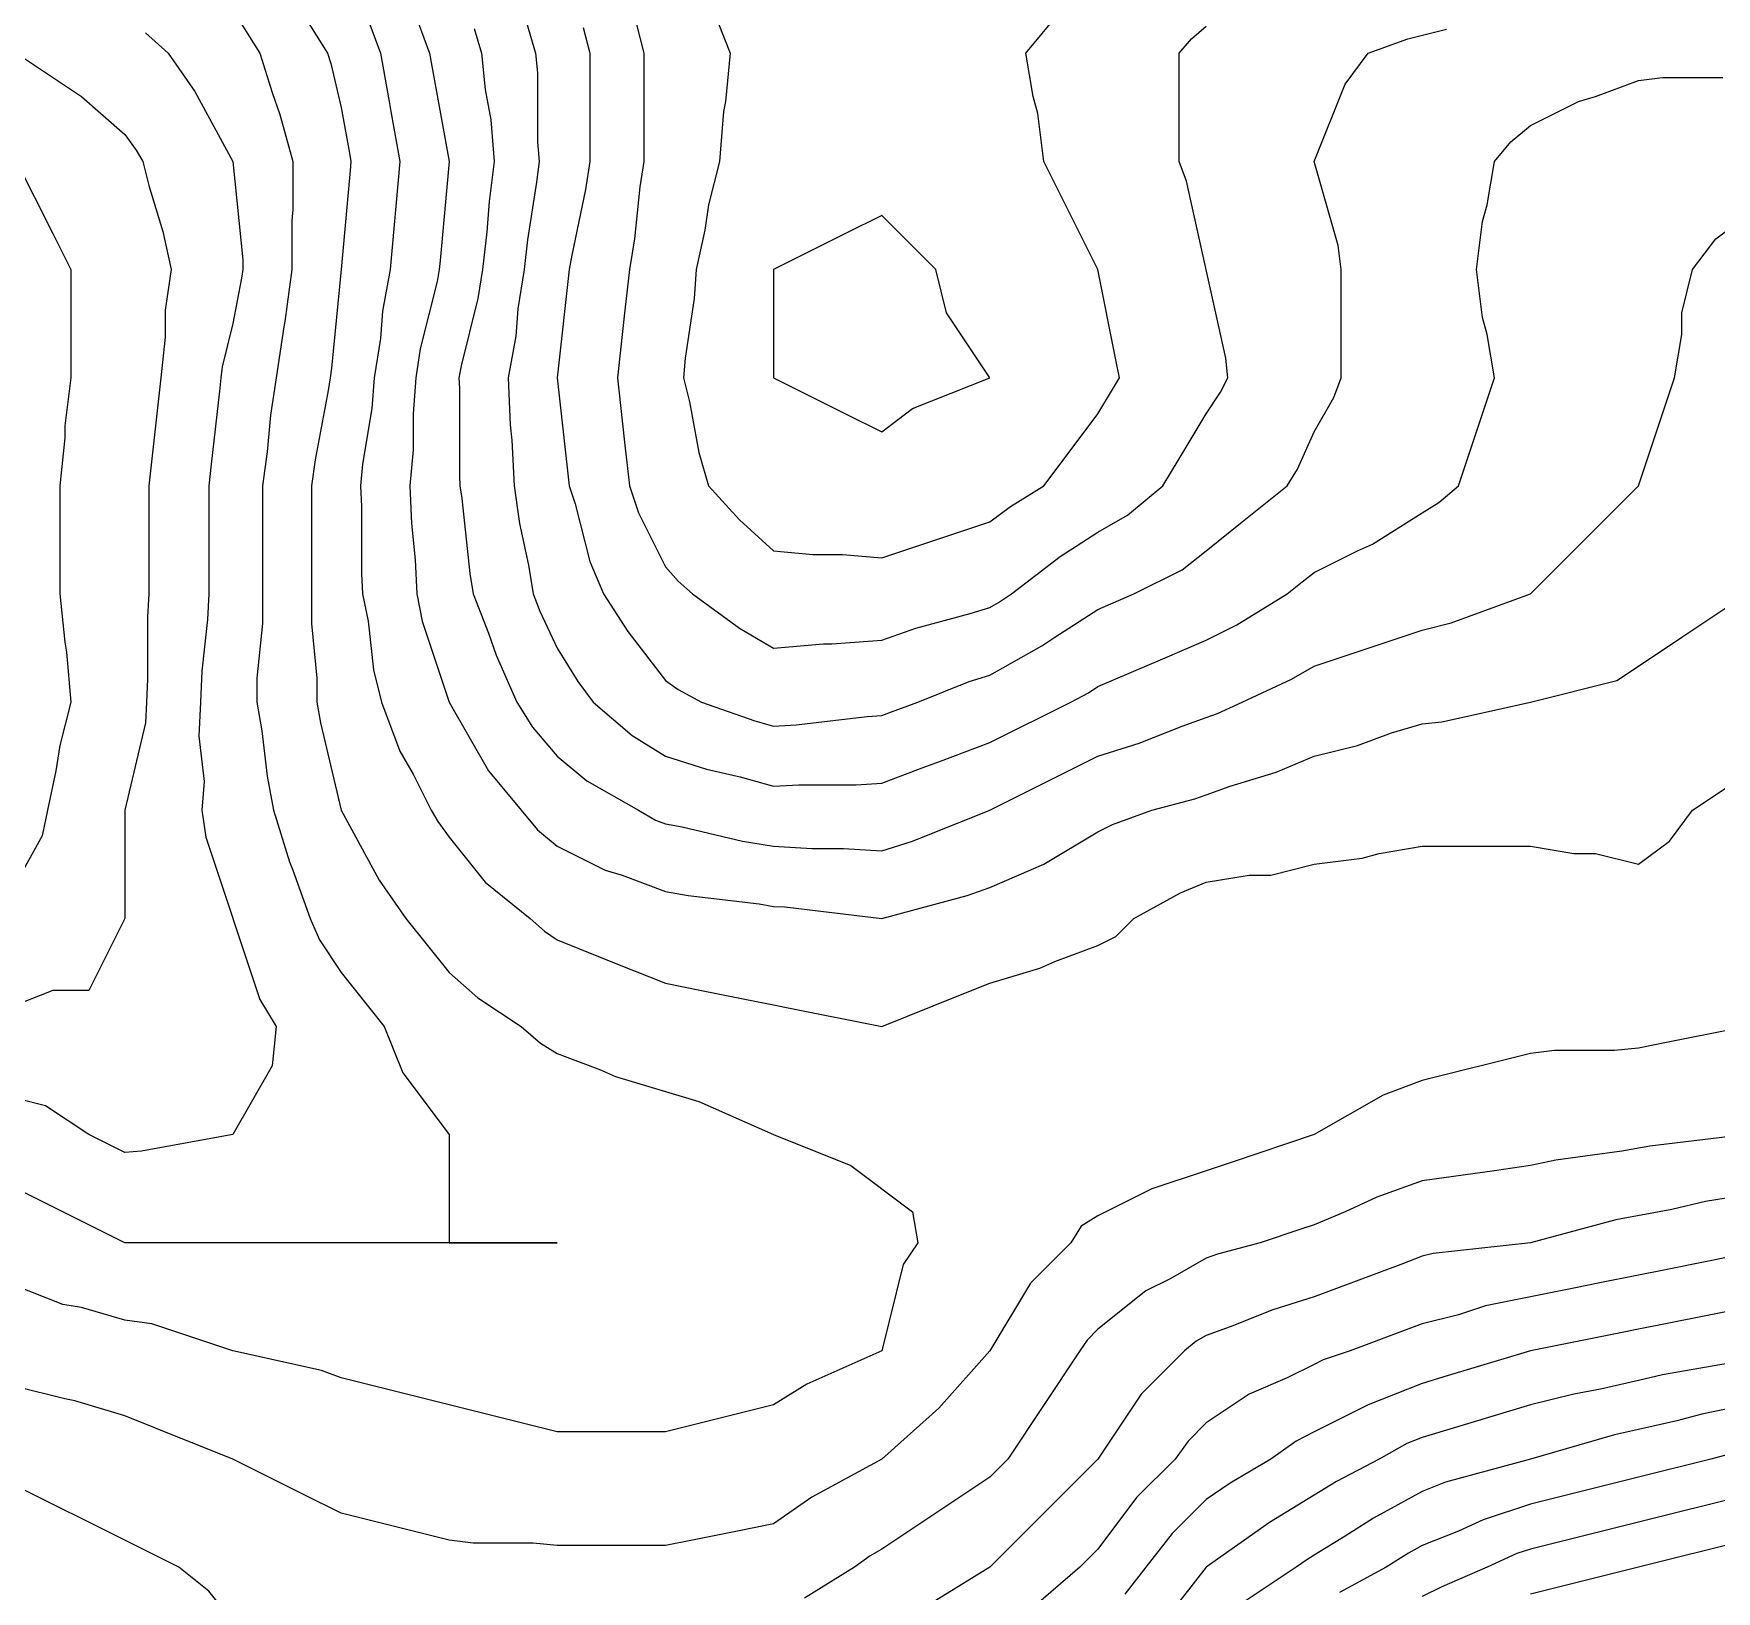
# Model space of a CAD drawing. Header units: inches. Extents: x 794995 to 811195, y 2485918 to 2508058.
# Drawn here: x 809819.9 to 810286.7, y 2501271.7 to 2501703.8 of the extents above; entities that cross this region are included whole.
import ezdxf

# ---------------------------------------------------------------- set-up
doc = ezdxf.new("R2010")
doc.units = ezdxf.units.IN
doc.header["$MEASUREMENT"] = 0
doc.layers.add('contour', color=7, linetype='Continuous')

msp = doc.modelspace()

# ---------------------------------------------------------------- linework, layer by layer
at = {"layer": 'contour'}
for points in [[(809875.16, 2501710.36), (809879.77, 2501702.98), (809882.66, 2501698.36), (809886.07, 2501687.45), (809888.2, 2501681.4), (809891.83, 2501668.36), (809891.83, 2501655.03), (809891.52, 2501652), (809891.52, 2501638.36), (809889.56, 2501623.96), (809889.28, 2501622.48), (809887.16, 2501608.36), (809885.59, 2501597.93), (809884.63, 2501587.84), (809883.34, 2501578.36), (809883.34, 2501540.18), (809881.83, 2501525.03), (809881.83, 2501518.36), (809883.16, 2501510.36), (809884.63, 2501497.84), (809886.41, 2501488.36), (809890.87, 2501474.08), (809891.83, 2501471.69), (809896.59, 2501458.36), (809899.16, 2501452.36), (809905.16, 2501443.36), (809917.16, 2501428.36), (809922.3, 2501415.5), (809935.16, 2501398.36), (809935.16, 2501368.36), (809965.16, 2501368.36), (809845.16, 2501368.36), (809825.16, 2501378.36), (809805.16, 2501388.36)], [(810008.02, 2501711.22), (810013.16, 2501698.36), (810011.83, 2501685.03), (810011.31, 2501682.21), (810010.16, 2501668.36), (810007.16, 2501656.36), (810006.07, 2501649.27), (810003.73, 2501638.36), (810003.16, 2501630.36), (810000.61, 2501613.82), (810000.16, 2501608.36), (810001.83, 2501601.69), (810004.39, 2501587.59), (810007.16, 2501578.36), (810015.69, 2501568.89), (810025.16, 2501560.36), (810036.07, 2501559.27), (810044.25, 2501559.27), (810055.16, 2501558.36), (810085.16, 2501568.36), (810090.87, 2501572.65), (810100.16, 2501578.36), (810106.59, 2501586.93), (810115.16, 2501598.36), (810118.91, 2501604.61), (810121.16, 2501608.36), (810120.16, 2501613.36), (810115.16, 2501638.36), (810105.16, 2501658.36), (810100.16, 2501668.36), (810098.49, 2501681.69), (810097.16, 2501686.36), (810095.16, 2501698.36), (810104.25, 2501709.27)], [(809895.16, 2501708.36), (809901.41, 2501698.36), (809902.3, 2501695.5), (809905.16, 2501683.36), (809907.47, 2501670.67), (809907.89, 2501668.36), (809907.66, 2501665.86), (809905.16, 2501638.36), (809902.55, 2501610.97), (809902.16, 2501608.36), (809901.63, 2501604.83), (809897.96, 2501585.56), (809896.98, 2501578.36), (809896.98, 2501540.18), (809898.49, 2501525.03), (809898.49, 2501518.36), (809899.44, 2501512.65), (809905.16, 2501488.36), (809915.75, 2501468.95), (809923.16, 2501458.36), (809935.16, 2501443.36), (809943.16, 2501436.36), (809955.16, 2501428.36), (809960.54, 2501423.75), (809965.16, 2501420.86), (809977.16, 2501416.36), (809981.31, 2501414.52), (809995.16, 2501410.36), (810004.39, 2501407.59), (810025.16, 2501398.36), (810046.59, 2501389.79), (810063.73, 2501376.93), (810065.16, 2501368.36), (810061.16, 2501362.36), (810055.16, 2501338.36), (810034.39, 2501329.13), (810025.16, 2501323.36), (809995.16, 2501315.86), (809965.16, 2501315.86), (809905.16, 2501330.86), (809899.7, 2501332.91), (809875.16, 2501338.36), (809852.66, 2501345.86), (809845.16, 2501346.93), (809833.16, 2501350.36), (809828.02, 2501351.22), (809815.16, 2501356.36)], [(809913.16, 2501706.36), (809916.07, 2501698.36), (809918.49, 2501685.03), (809919.01, 2501682.21), (809921.52, 2501668.36), (809918.79, 2501638.36), (809916.7, 2501626.82), (809916.07, 2501619.27), (809914.39, 2501608.36), (809913.73, 2501599.79), (809911.16, 2501584.36), (809910.61, 2501578.36), (809910.87, 2501572.65), (809910.87, 2501554.08), (809911.16, 2501548.36), (809912.66, 2501540.86), (809914.16, 2501527.36), (809916.41, 2501518.36), (809921.52, 2501504.72), (809925.16, 2501498.36), (809930.16, 2501488.36), (809932, 2501485.2), (809935.16, 2501480.86), (809945.16, 2501468.36), (809957.66, 2501458.36), (809961.63, 2501454.83), (809965.16, 2501452.36), (809982.3, 2501445.5), (809995.16, 2501440.36), (810005.16, 2501438.36), (810017.66, 2501435.86), (810025.16, 2501434.36), (810030.16, 2501433.36), (810055.16, 2501428.36), (810076.59, 2501436.93), (810085.16, 2501440.36), (810099.01, 2501444.52), (810103.16, 2501446.36), (810115.16, 2501450.86), (810120.16, 2501453.36), (810125.16, 2501458.36), (810138.1, 2501465.42), (810145.16, 2501468.36), (810157.16, 2501470.36), (810163.16, 2501470.36), (810175.16, 2501473.36), (810188.49, 2501475.03), (810193.16, 2501476.36), (810205.16, 2501478.36), (810235.16, 2501478.36), (810247.16, 2501476.36), (810253.16, 2501476.36), (810265.16, 2501473.36), (810273.73, 2501479.79), (810280.16, 2501488.36), (810289.16, 2501494.36)], [(809926.59, 2501706.93), (809929.7, 2501698.36), (809930.54, 2501693.75), (809935.16, 2501668.36), (809932.66, 2501640.86), (809932.43, 2501638.36), (809931.83, 2501635.03), (809927.16, 2501616.36), (809925.93, 2501608.36), (809925.16, 2501598.36), (809925.16, 2501588.36), (809924.25, 2501578.36), (809924.72, 2501567.93), (809925.69, 2501557.84), (809926.16, 2501548.36), (809927.66, 2501540.86), (809935.16, 2501518.36), (809946.07, 2501499.27), (809955.16, 2501488.36), (809959.7, 2501482.91), (809965.16, 2501478.36), (809978.49, 2501471.69), (809983.16, 2501470.36), (809995.16, 2501465.86), (810001.47, 2501464.68), (810021.16, 2501462.36), (810025.16, 2501461.69), (810028.32, 2501461.52), (810055.16, 2501458.36), (810078.84, 2501464.68), (810085.16, 2501466.93), (810100.16, 2501473.36), (810115.16, 2501482.36), (810119.16, 2501484.36), (810130.16, 2501488.36), (810142, 2501491.52), (810145.16, 2501492.65), (810151.83, 2501495.03), (810164.57, 2501498.95), (810175.16, 2501503.36), (810187.16, 2501506.36), (810196.59, 2501509.79), (810205.16, 2501512.36), (810210.61, 2501512.91), (810235.16, 2501518.36), (810259.16, 2501524.36), (810265.16, 2501528.36), (810277.16, 2501536.36), (810295.16, 2501548.36)], [(809942.08, 2501705.28), (809944.16, 2501698.36), (809945.16, 2501688.36), (809946.7, 2501679.9), (809947.66, 2501668.36), (809946.27, 2501657.25), (809945.59, 2501648.8), (809944.39, 2501638.36), (809943.16, 2501630.36), (809938.49, 2501611.69), (809937.89, 2501608.36), (809938.02, 2501605.5), (809938.02, 2501581.22), (809938.16, 2501578.36), (809938.69, 2501574.83), (809940.87, 2501554.08), (809941.83, 2501548.36), (809946.07, 2501537.45), (809948.2, 2501531.4), (809953.91, 2501518.36), (809958.24, 2501511.44), (809965.16, 2501503.36), (809973.34, 2501496.54), (809987.66, 2501488.36), (809992.43, 2501485.63), (809995.16, 2501484.61), (809999.77, 2501483.75), (810016.59, 2501479.79), (810025.16, 2501478.36), (810035.75, 2501477.77), (810044.57, 2501477.77), (810055.16, 2501477.11), (810063.73, 2501479.79), (810085.16, 2501488.36), (810105.16, 2501498.36), (810115.16, 2501503.36), (810126.59, 2501506.93), (810138.49, 2501511.69), (810145.16, 2501514.08), (810148.32, 2501515.2), (810155.16, 2501518.36), (810168.84, 2501524.68), (810175.16, 2501528.36), (810205.16, 2501538.36), (810213.16, 2501540.36), (810235.16, 2501548.36), (810265.16, 2501578.36), (810272.66, 2501600.86), (810275.16, 2501608.36), (810277.16, 2501620.36), (810277.16, 2501626.36), (810280.16, 2501638.36), (810286.59, 2501646.93), (810295.16, 2501653.36)], [(809956.59, 2501706.93), (809959.16, 2501698.36), (809959.7, 2501692.91), (809959.7, 2501673.82), (809960.16, 2501668.36), (809959.44, 2501662.65), (809956.88, 2501646.64), (809955.93, 2501638.36), (809954.25, 2501627.45), (809953.62, 2501619.9), (809951.52, 2501608.36), (809952.12, 2501595.32), (809952.53, 2501590.99), (809953.16, 2501578.36), (809954.72, 2501567.93), (809957.16, 2501556.36), (809958.49, 2501548.36), (809960.36, 2501543.56), (809965.16, 2501533.36), (809970.87, 2501524.08), (809975.16, 2501518.36), (809985.93, 2501509.13), (809995.16, 2501503.36), (810006.59, 2501499.79), (810015.93, 2501497.59), (810025.16, 2501495.03), (810032.22, 2501495.42), (810048.1, 2501495.42), (810055.16, 2501495.86), (810067.16, 2501500.36), (810071.52, 2501502), (810085.16, 2501507.11), (810107.66, 2501518.36), (810112.55, 2501520.97), (810115.16, 2501522.65), (810133.16, 2501530.36), (810145.16, 2501535.5), (810153.73, 2501539.79), (810167.66, 2501548.36), (810171.83, 2501551.69), (810175.16, 2501554.36), (810187.16, 2501560.36), (810191.31, 2501562.21), (810205.16, 2501570.86), (810209.77, 2501573.75), (810215.16, 2501578.36), (810225.16, 2501608.36), (810223.16, 2501620.36), (810221.83, 2501625.03), (810220.16, 2501638.36), (810221.83, 2501651.69), (810223.16, 2501656.36), (810225.16, 2501668.36), (810229.7, 2501673.82), (810235.16, 2501678.36), (810248.49, 2501685.03), (810253.16, 2501686.36), (810265.16, 2501690.86), (810271.83, 2501691.69), (810288.49, 2501691.69)], [(809972.36, 2501705.56), (809974.16, 2501698.36), (809974.16, 2501668.36), (809972.98, 2501660.54), (809969.16, 2501642.36), (809968.49, 2501638.36), (809965.16, 2501608.36), (809968.49, 2501578.36), (809970.16, 2501573.36), (809974.16, 2501557.36), (809978.02, 2501548.36), (809984.72, 2501537.93), (809995.16, 2501524.36), (809998.69, 2501521.89), (810005.16, 2501518.36), (810019.94, 2501513.14), (810025.16, 2501511.69), (810031.47, 2501512.05), (810051.16, 2501514.36), (810055.16, 2501514.61), (810057.89, 2501515.63), (810065.16, 2501518.36), (810079.44, 2501524.08), (810085.16, 2501525.86), (810099.56, 2501533.96), (810103.16, 2501536.36), (810115.16, 2501544.08), (810125.16, 2501548.36), (810138.49, 2501555.03), (810145.16, 2501560.36), (810155.16, 2501568.36), (810167.66, 2501578.36), (810170.54, 2501582.98), (810175.16, 2501593.36), (810180.61, 2501602.91), (810182.66, 2501608.36), (810182.66, 2501638.36), (810181.83, 2501645.03), (810175.16, 2501668.36), (810183.73, 2501689.79), (810190.16, 2501698.36), (810201.16, 2501702.36), (810211.83, 2501705.03)], [(809987.16, 2501706.36), (809989.16, 2501698.36), (809989.16, 2501668.36), (809988.1, 2501661.3), (809986.59, 2501646.93), (809985.16, 2501638.36), (809983.91, 2501627.11), (809983.16, 2501620.36), (809981.83, 2501608.36), (809983.16, 2501596.36), (809983.91, 2501589.61), (809985.16, 2501578.36), (809987.66, 2501570.86), (809995.16, 2501555.86), (809998.69, 2501551.89), (810002.66, 2501548.36), (810015.69, 2501538.89), (810025.16, 2501533.36), (810039.01, 2501534.52), (810041.31, 2501534.52), (810055.16, 2501535.5), (810064.63, 2501538.89), (810079.7, 2501542.91), (810085.16, 2501544.61), (810087.56, 2501545.96), (810091.16, 2501548.36), (810104.72, 2501558.8), (810115.16, 2501565.5), (810123.34, 2501570.18), (810133.16, 2501578.36), (810137.66, 2501585.86), (810145.16, 2501598.36), (810149.16, 2501604.36), (810151.16, 2501608.36), (810150.61, 2501613.82), (810139.7, 2501662.91), (810137.66, 2501668.36), (810137.66, 2501698.36), (810141.16, 2501702.36), (810145.16, 2501705.86)], [(809850.87, 2501704.08), (809857.16, 2501698.36), (809864.57, 2501687.77), (809875.16, 2501668.36), (809877.89, 2501641.09), (809877.89, 2501638.36), (809877.56, 2501635.96), (809875.16, 2501623.36), (809872.16, 2501611.36), (809871.83, 2501608.36), (809871.41, 2501604.61), (809869.16, 2501584.36), (809868.49, 2501578.36), (809868.49, 2501548.36), (809868.1, 2501541.3), (809866.59, 2501526.93), (809866.16, 2501518.36), (809865.69, 2501508.89), (809867.16, 2501496.36), (809866.59, 2501488.36), (809867.66, 2501480.86), (809882.66, 2501435.86), (809887.16, 2501428.36), (809886.07, 2501417.45), (809875.16, 2501398.36), (809849.77, 2501393.75), (809845.16, 2501393.36), (809841.83, 2501395.03), (809835.16, 2501398.36), (809823.16, 2501406.36), (809815.16, 2501408.36)], [(809815.16, 2501698.36), (809833.16, 2501686.36), (809845.16, 2501675.86), (809848.32, 2501671.52), (809850.16, 2501668.36), (809851.83, 2501661.69), (809855.75, 2501648.95), (809858.02, 2501638.36), (809856.41, 2501627.11), (809856.41, 2501619.61), (809855.16, 2501608.36), (809851.83, 2501578.36), (809851.83, 2501548.36), (809851.47, 2501542.05), (809851.47, 2501524.68), (809851.16, 2501518.36), (809850.87, 2501512.65), (809845.16, 2501488.36), (809845.16, 2501458.36), (809835.16, 2501438.36), (809825.16, 2501438.36), (809815.16, 2501434.36)], [(809815.16, 2501668.36), (809825.16, 2501648.36), (809830.16, 2501638.36), (809830.16, 2501608.36), (809828.49, 2501595.03), (809828.49, 2501591.69), (809827.16, 2501578.36), (809827.16, 2501548.36), (809828.49, 2501535.03), (809829.01, 2501532.21), (809830.16, 2501518.36), (809827.16, 2501506.36), (809826.07, 2501499.27), (809823.73, 2501488.36), (809822.22, 2501481.3), (809815.16, 2501468.36)], [(810295.16, 2501428.36), (810270.16, 2501423.36), (810265.16, 2501422.36), (810258.49, 2501421.69), (810241.83, 2501421.69), (810235.16, 2501420.86), (810205.16, 2501413.36), (810194.25, 2501409.27), (810175.16, 2501398.36), (810152.66, 2501390.86), (810145.16, 2501388.36), (810130.16, 2501383.36), (810115.16, 2501375.86), (810110.54, 2501372.98), (810107.66, 2501368.36), (810096.41, 2501357.11), (810085.16, 2501338.36), (810071.04, 2501322.48), (810055.16, 2501308.36), (810035.75, 2501297.77), (810025.16, 2501290.36), (810015.16, 2501288.36), (810002.66, 2501285.86), (809995.16, 2501284.36), (809965.16, 2501284.36), (809958.49, 2501285.03), (809941.83, 2501285.03), (809935.16, 2501285.86), (809905.16, 2501293.36), (809895.16, 2501298.36), (809875.16, 2501308.36), (809853.73, 2501316.93), (809845.16, 2501320.36), (809831.31, 2501324.52), (809828.49, 2501325.03), (809815.16, 2501328.36)], [(810295.16, 2501398.36), (810268.32, 2501395.2), (810260.54, 2501393.75), (810242.22, 2501391.3), (810235.16, 2501389.79), (810225.16, 2501388.36), (810205.16, 2501385.5), (810192.53, 2501380.99), (810183.73, 2501376.93), (810175.16, 2501373.36), (810171.41, 2501372.11), (810160.16, 2501368.36), (810148.32, 2501365.2), (810145.16, 2501364.08), (810135.16, 2501358.36), (810128.49, 2501355.03), (810115.16, 2501344.36), (810112.16, 2501341.36), (810110.16, 2501338.36), (810090.16, 2501308.36), (810087.66, 2501305.86), (810085.16, 2501303.36), (810055.16, 2501283.36), (810052, 2501281.52), (810047.66, 2501278.36), (810033.73, 2501269.79)], [(810295.16, 2501381.69), (810283.73, 2501379.79), (810274.39, 2501377.59), (810258.84, 2501374.68), (810235.16, 2501368.36), (810208.16, 2501365.36), (810205.16, 2501364.61), (810199.16, 2501362.36), (810186.07, 2501357.45), (810175.16, 2501353.36), (810163.73, 2501349.79), (810151.83, 2501345.03), (810145.16, 2501342.65), (810142.43, 2501341.09), (810139.16, 2501338.36), (810127.16, 2501326.36), (810115.16, 2501308.36), (810085.16, 2501278.36), (810066.59, 2501266.93)], [(810291.41, 2501364.61), (810272.66, 2501360.86), (810265.16, 2501359.36), (810253.91, 2501357.11), (810247.66, 2501355.86), (810222.66, 2501350.86), (810215.16, 2501348.36), (810205.16, 2501345.86), (810199.7, 2501343.82), (810185.16, 2501338.36), (810177.66, 2501335.86), (810175.16, 2501334.61), (810167.66, 2501330.86), (810157.16, 2501326.36), (810145.16, 2501318.36), (810140.16, 2501313.36), (810136.59, 2501308.36), (810125.87, 2501297.65), (810115.16, 2501283.36), (810112.66, 2501280.86), (810110.16, 2501278.36), (810096.7, 2501266.82)], [(810325.16, 2501356.36), (810285.16, 2501348.36), (810272.66, 2501345.86), (810265.16, 2501344.36), (810260.16, 2501343.36), (810235.16, 2501338.36), (810212.08, 2501331.44), (810205.16, 2501329.36), (810190.16, 2501323.36), (810175.16, 2501315.86), (810170.16, 2501313.36), (810163.16, 2501308.36), (810151.83, 2501301.69), (810145.16, 2501297.11), (810135.78, 2501287.74), (810128.49, 2501278.36), (810122.66, 2501270.86)], [(810292, 2501335.2), (810271.83, 2501331.69), (810265.16, 2501330.18), (810254.57, 2501327.77), (810247.16, 2501326.36), (810235.16, 2501323.36), (810213.73, 2501316.93), (810205.16, 2501314.36), (810200.87, 2501312.65), (810193.16, 2501308.36), (810181.37, 2501302.15), (810175.16, 2501298.36), (810162.74, 2501290.77), (810145.16, 2501278.36), (810132.03, 2501261.49)], [(810295.16, 2501323.36), (810282.74, 2501320.77), (810275.75, 2501318.95), (810265.16, 2501316.54), (810258.49, 2501315.03), (810235.16, 2501308.36), (810211.59, 2501301.93), (810205.16, 2501299.36), (810191.61, 2501291.91), (810183.73, 2501286.93), (810175.16, 2501281.69), (810173.09, 2501280.43), (810170.16, 2501278.36), (810155.16, 2501268.36)], [(810293.09, 2501310.43), (810285.16, 2501308.36), (810265.16, 2501303.36), (810258.49, 2501301.69), (810245.16, 2501298.36), (810235.16, 2501295.86), (810222.03, 2501291.49), (810215.16, 2501288.36), (810205.16, 2501284.36), (810201.29, 2501282.23), (810195.16, 2501278.36), (810182.22, 2501271.3)], [(809875.16, 2501263.36), (809868.49, 2501271.69), (809860.16, 2501278.36), (809850.16, 2501283.36), (809845.16, 2501285.86), (809815.16, 2501300.86)], [(810295.16, 2501298.36), (810265.16, 2501290.86), (810255.16, 2501288.36), (810241.83, 2501285.03), (810235.16, 2501283.36), (810231.41, 2501282.11), (810223.16, 2501278.36), (810210.61, 2501272.91), (810205.16, 2501270.18)], [(810295.16, 2501285.86), (810265.16, 2501278.36), (810235.16, 2501270.86)]]:
    msp.add_lwpolyline(points, dxfattribs=at)
msp.add_lwpolyline([(810055.16, 2501593.36), (810063.73, 2501599.79), (810085.16, 2501608.36), (810073.16, 2501626.36), (810070.16, 2501638.36), (810055.16, 2501653.36), (810045.16, 2501648.36), (810025.16, 2501638.36), (810025.16, 2501608.36), (810045.16, 2501598.36)], close=True, dxfattribs=at)

doc.saveas('drawing.dxf')
